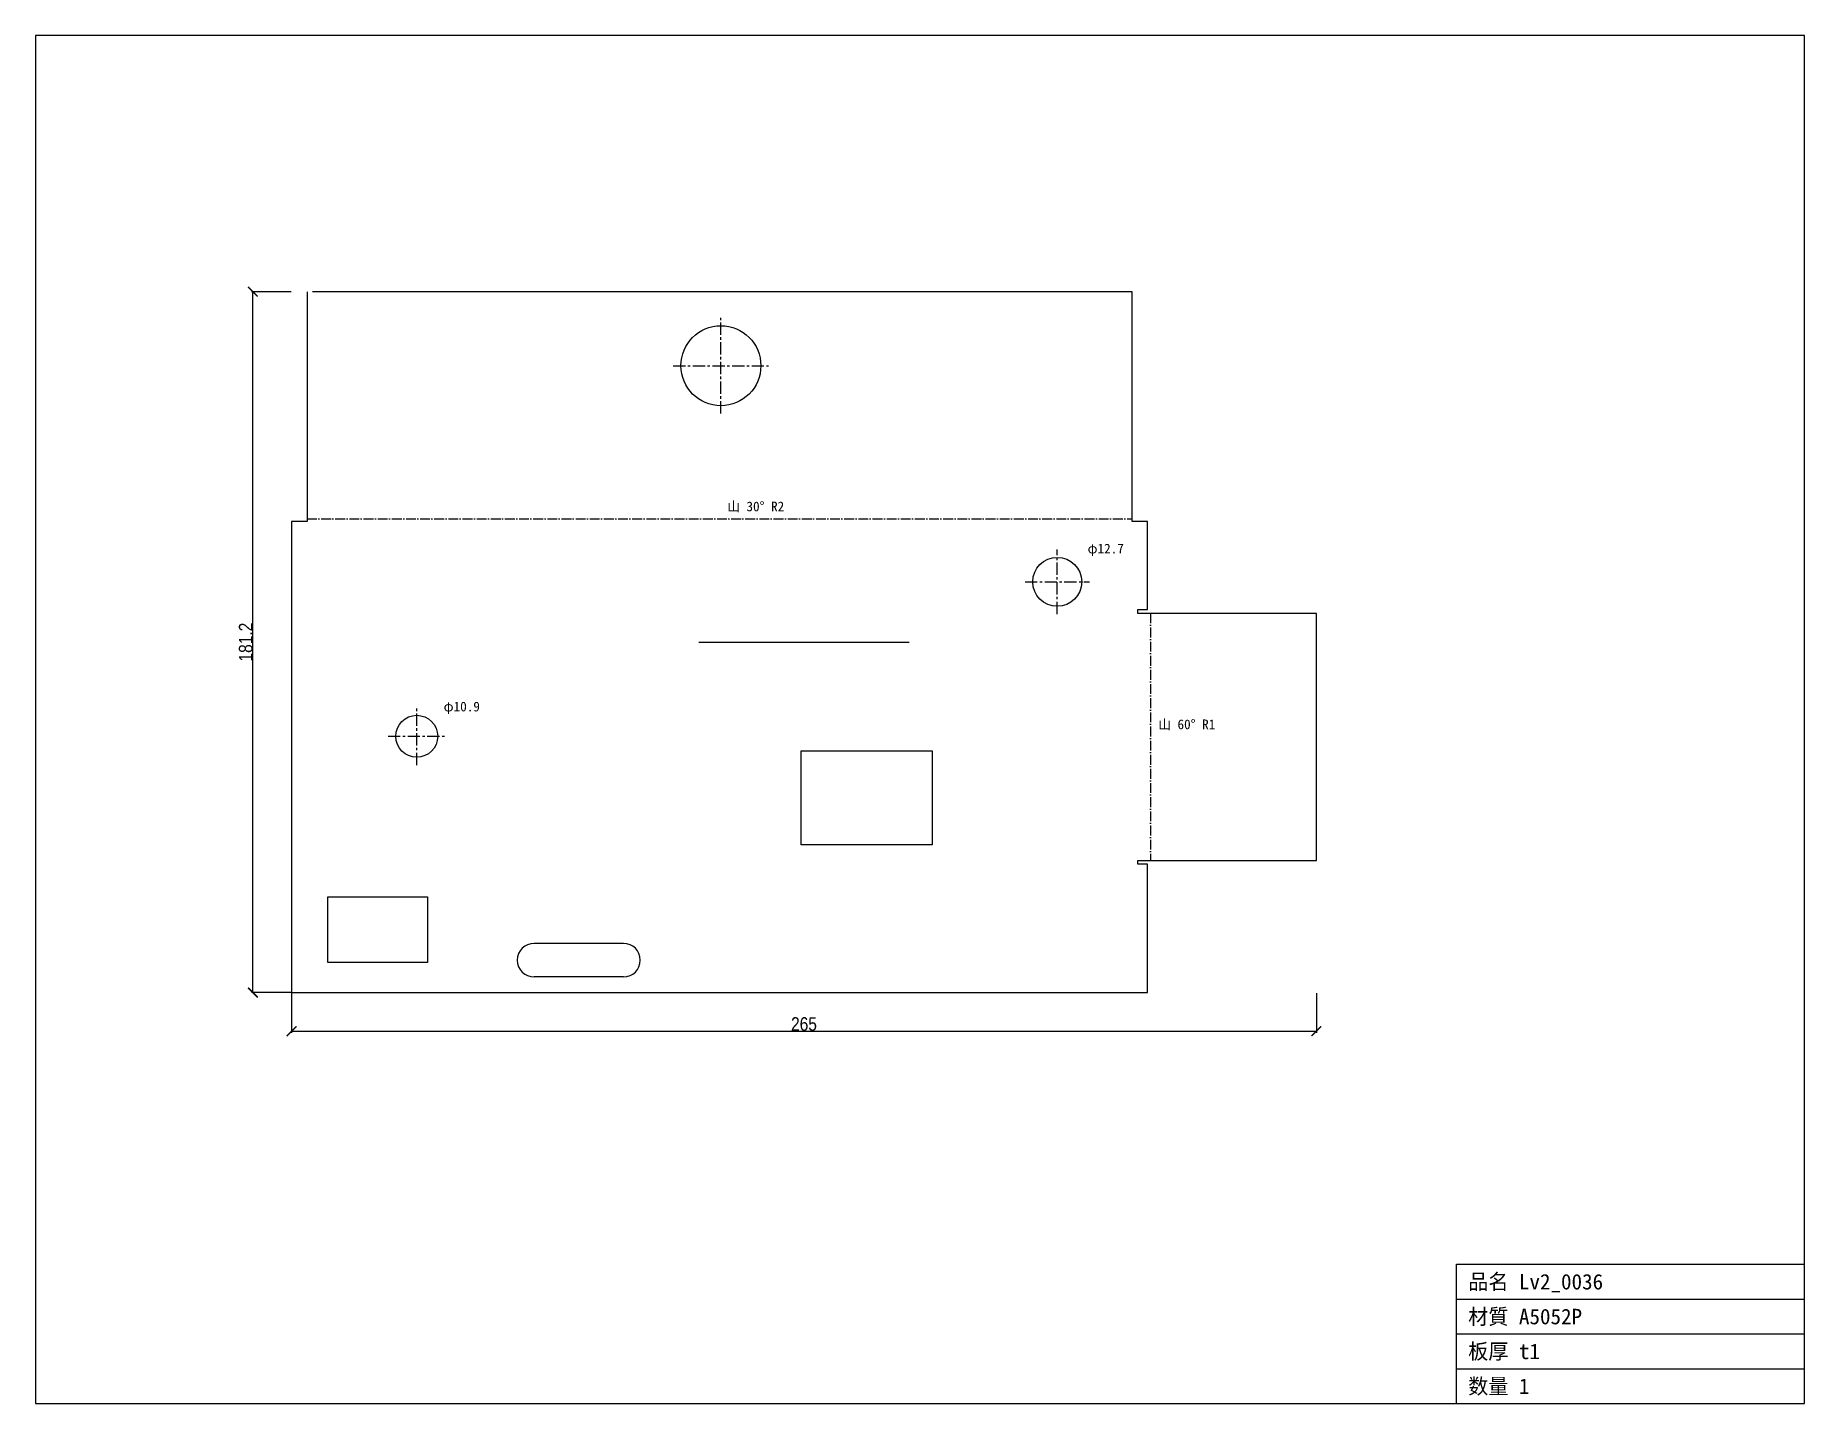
# Model space of a CAD drawing. Header units: millimetres. Extents: x -66 to 391, y -106 to 247.
import ezdxf

# ---------------------------------------------------------------- set-up
doc = ezdxf.new("R2010")
doc.units = ezdxf.units.MM
doc.linetypes.add('CENTER', pattern=[5.08, 3.175, -0.635, 0.635, -0.635])
doc.linetypes.add('DASHDOT', pattern=[3.556, 2.54, -0.508, 0, -0.508])
for name, color, linetype in [('ケガキ', 7, 'Continuous'), ('中心線', 7, 'Continuous'), ('図枠', 7, 'Continuous'), ('外形', 7, 'Continuous'), ('寸法', 7, 'Continuous'), ('文字', 7, 'Continuous'), ('曲げ線', 7, 'Continuous')]:
    doc.layers.add(name, color=color, linetype=linetype)
doc.styles.add('OpenSansCondensed-Light', font='OpenSansCondensed-Light.ttf')
doc.dimstyles.new('EZDXF', dxfattribs={"dimtxt": 0.25, "dimasz": 0.175, "dimexe": 0.375, "dimexo": 0.125, "dimgap": 0.1, "dimtad": 1, "dimlfac": 100, "dimzin": 12, "dimdsep": 46, "dimtxsty": 'OpenSansCondensed-Light', "dimblk": 'ARCHTICK', "dimcen": 2.5, "dimazin": 3, "dimtfac": 0.5, "dimtmove": 2, "dimatfit": 3})

# ---------------------------------------------------------------- blocks, each defined once
blk = doc.blocks.new('_ARCHTICK')
at = {"color": 0, "linetype": 'BYBLOCK', "const_width": 0.15}
blk.add_lwpolyline([(-0.5, -0.5), (0.5, 0.5)], dxfattribs=at)

msp = doc.modelspace()

# ---------------------------------------------------------------- linework, layer by layer
at = {"layer": 'ケガキ'}
msp.add_line((105.33, 90.59), (159.68, 90.59), dxfattribs=at)
at = {"layer": '中心線', "color": 1, "linetype": 'CENTER'}
for p, q in [((111.01, 149.7), (111.01, 174.38)), ((98.67, 162.04), (123.35, 162.04)), ((198.01, 97.85), (198.01, 114.52)), ((189.67, 106.18), (206.34, 106.18)), ((32.37, 58.81), (32.37, 73.68)), ((24.94, 66.25), (39.81, 66.25))]:
    msp.add_line(p, q, dxfattribs=at)
at = {"layer": '図枠'}
for p, q in [((391.27, 247.43), (-66.25, 247.43)), ((-66.25, 247.43), (-66.25, -106.25)), ((391.27, -106.25), (391.27, 247.43)), ((301.27, -106.25), (301.27, -70.25)), ((301.27, -70.25), (391.27, -70.25)), ((301.27, -79.25), (391.27, -79.25)), ((301.27, -88.25), (391.27, -88.25)), ((301.27, -97.25), (391.27, -97.25)), ((-66.25, -106.25), (391.27, -106.25))]:
    msp.add_line(p, q, dxfattribs=at)
at = {"layer": '外形'}
for p, q in [((4, 181.18), (4, 121.76)), ((217.37, 181.18), (5.45, 181.18)), ((217.37, 121.76), (217.37, 181.18)), ((4, 121.76), (0, 121.76)), ((0, 121.76), (0, 0)), ((221.37, 121.76), (217.37, 121.76)), ((221.37, 99.01), (221.37, 121.76)), ((218.87, 98.01), (218.87, 99.01)), ((218.87, 99.01), (221.37, 99.01)), ((265.01, 98.01), (218.87, 98.01)), ((265.01, 34.18), (265.01, 98.01)), ((131.78, 38.16), (131.78, 62.47)), ((131.78, 62.47), (165.65, 62.47)), ((165.65, 62.47), (165.65, 38.16)), ((165.65, 38.16), (131.78, 38.16)), ((218.87, 33.18), (218.87, 34.18)), ((218.87, 34.18), (265.01, 34.18)), ((221.37, 33.18), (218.87, 33.18)), ((221.37, 0), (221.37, 33.18)), ((9.38, 7.77), (9.38, 24.74)), ((9.38, 24.74), (35.18, 24.74)), ((35.18, 24.74), (35.18, 7.77)), ((62.71, 12.73), (85.83, 12.73)), ((35.18, 7.77), (9.38, 7.77)), ((0, 0), (221.37, 0)), ((85.83, 4.04), (62.71, 4.04))]:
    msp.add_line(p, q, dxfattribs=at)
for centre, radius in [((111.01, 162.04), 10.34), ((198.01, 106.18), 6.33), ((32.37, 66.25), 5.43)]:
    msp.add_circle(centre, radius, dxfattribs=at)
for centre, start, end in [((62.71, 8.38), 90, -90), ((85.83, 8.38), -90, 90)]:
    msp.add_arc(centre, 4.34, start, end, dxfattribs=at)
at = {"layer": '曲げ線', "color": 1, "linetype": 'DASHDOT'}
for p, q in [((4, 122.42), (217.37, 122.42)), ((222.15, 98.01), (222.15, 34.18))]:
    msp.add_line(p, q, dxfattribs=at)

# ---------------------------------------------------------------- texts
at = {"layer": '文字'}
for s, height, p in [('山 30° R2', 2.5, (112.68, 124.42)), ('φ12.7', 2.5, (205.84, 113.52)), ('φ10.9', 2.5, (39.31, 72.68)), ('山 60° R1', 2.5, (224.15, 68.09)), ('品名 Lv2_0036', 4, (304.27, -76.75)), ('材質 A5052P', 4, (304.27, -85.75)), ('板厚 t1', 4, (304.27, -94.75)), ('数量 1', 4, (304.27, -103.75))]:
    msp.add_text(s, height=height, dxfattribs=at).set_placement(p)

# ---------------------------------------------------------------- dimensions: what is measured, and where the dimension line sits
at = {"layer": '寸法'}
msp.add_linear_dim(base=(-10, 0), p1=(0, 0), p2=(0, 181.18), angle=90, dimstyle='EZDXF', override={"dimtxt": 3.5, "dimasz": 2.5, "dimdec": 1, "dimlfac": 1}, dxfattribs=at).render()
msp.add_linear_dim(base=(0, -10), p1=(0, 0), p2=(265.01, 0), dimstyle='EZDXF', override={"dimtxt": 3.5, "dimasz": 2.5, "dimdec": 1, "dimlfac": 1}, dxfattribs=at).render()

doc.saveas('drawing.dxf')
